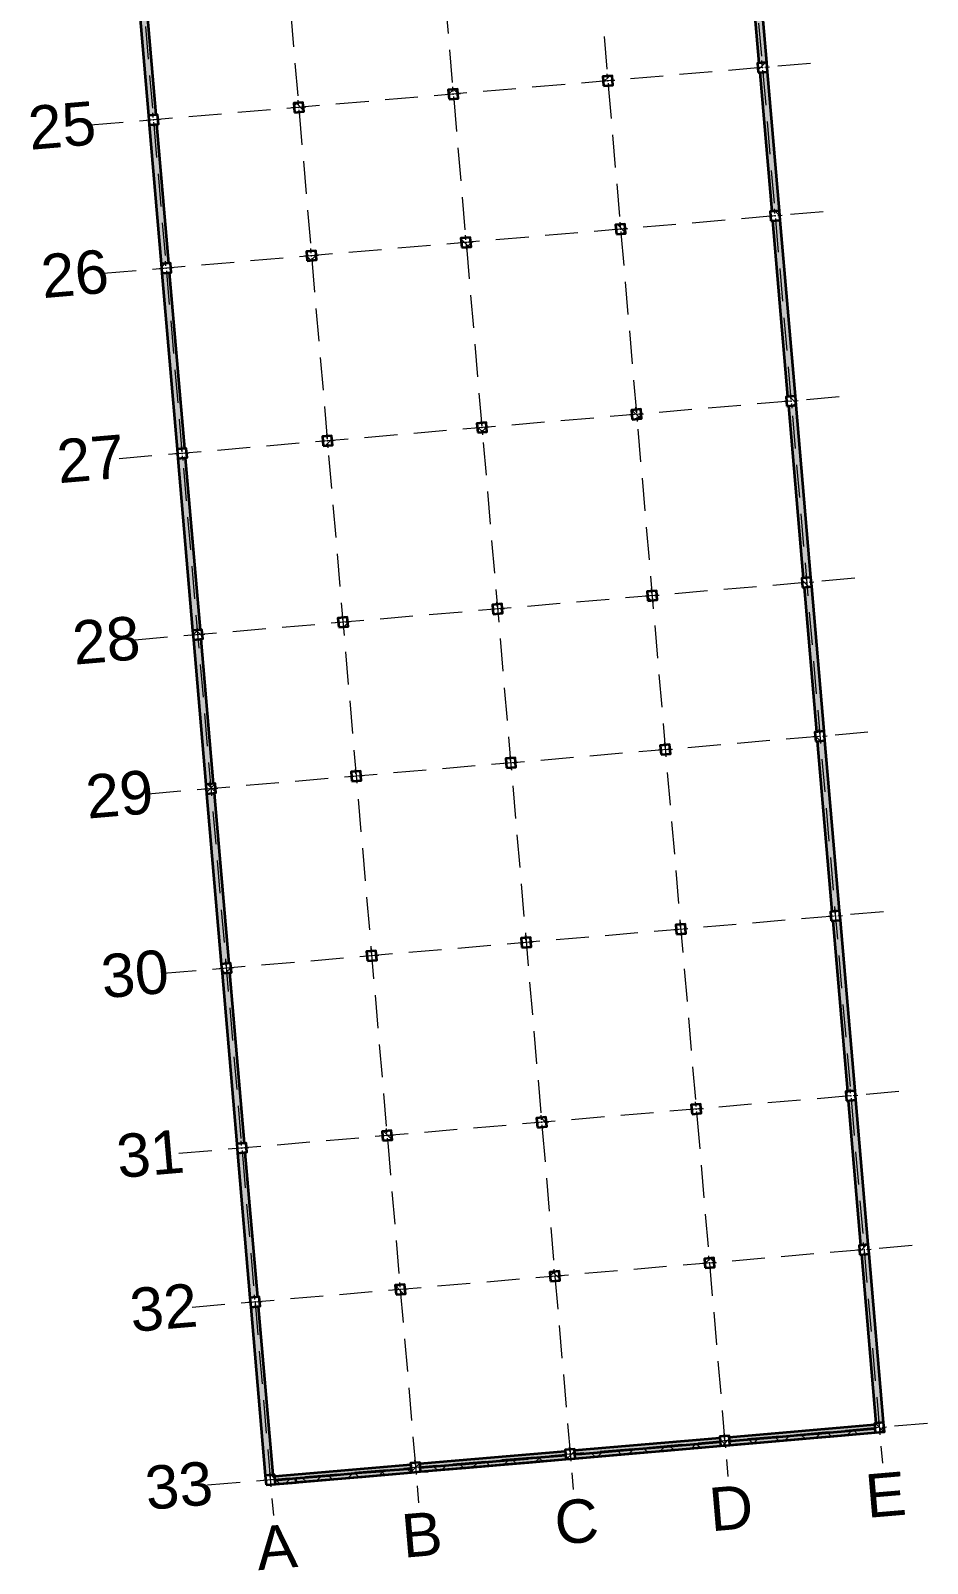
# Model space of a CAD drawing. Header units: millimetres. Extents: x 3404150 to 5321756, y 189673 to 670966.
# Drawn here: x 4124783 to 4153680, y 373491 to 422901 of the extents above; entities that cross this region are included whole.
import ezdxf

# ---------------------------------------------------------------- set-up
doc = ezdxf.new("R2010")
doc.units = ezdxf.units.MM
doc.header["$MEASUREMENT"] = 0
doc.linetypes.add('Hidden', pattern=[1587.5, 1058.333333, -529.166667])
for name, color, linetype, lineweight in [('Drawing & Figure_Pen_No__20', 1, 'Continuous', 0), ('New_Structural - Bearing_Pen_No__1', 7, 'Continuous', 13), ('New_Structural - Bearing_Pen_No__21', 7, 'Continuous', 35), ('New_Structural - Bearing_Pen_No__22', 8, 'Continuous', 35)]:
    doc.layers.add(name, color=color, linetype=linetype, lineweight=lineweight)
for name, color, linetype, lineweight, true_color in [('New_2D Drafting - General_Pen_No__68', 7, 'Continuous', 20, 0xfd4435), ('New_Structural - Bearing_Pen_No__102', 7, 'Continuous', 13, 0xcccccc), ('New_Structural - Bearing_Pen_No__161', 7, 'Continuous', 13, 0x6a6a6a)]:
    doc.layers.add(name, color=color, linetype=linetype, lineweight=lineweight, true_color=true_color)
doc.styles.add('GENERATED_STYLE_1', font='arial.ttf')
pattern_1 = [(45, (0, 0), (-459.61939, 459.61939), []), (135, (0, 0), (459.61939, 459.61939), [])]

msp = doc.modelspace()

# ---------------------------------------------------------------- hatches: boundary and pattern name
at = {"layer": 'New_Structural - Bearing_Pen_No__1', "linetype": 'Continuous', "lineweight": 0, "true_color": 0x5f5f5f}
for points in [[(4148041, 427249), (4147792, 427227), (4148254, 421853), (4148503, 421874)], [(4128114, 425536), (4128576, 420162), (4128825, 420183), (4128363, 425558)], [(4148528, 421575), (4148279, 421554), (4148665, 417071), (4148914, 417092)], [(4128851, 419884), (4128602, 419863), (4128987, 415380), (4129236, 415401)], [(4148939, 416793), (4148690, 416772), (4149177, 411102), (4149427, 411123)], [(4129262, 415102), (4129013, 415081), (4129500, 409410), (4129749, 409432)], [(4149452, 410824), (4149203, 410803), (4149680, 405254), (4149929, 405276)], [(4129775, 409133), (4129526, 409112), (4130003, 403563), (4130252, 403585)], [(4149955, 404977), (4149706, 404955), (4150106, 400292), (4150355, 400314)], [(4130028, 403264), (4130429, 398601), (4130678, 398623), (4130277, 403286)], [(4150381, 400015), (4150132, 399994), (4150604, 394503), (4150853, 394524)], [(4130704, 398324), (4130455, 398303), (4130926, 392812), (4131176, 392833)], [(4150879, 394225), (4150630, 394204), (4151102, 388705), (4151351, 388727)], [(4131201, 392534), (4130952, 392513), (4131425, 387014), (4131674, 387036)], [(4151377, 388428), (4151128, 388406), (4151529, 383744), (4151778, 383765)], [(4131450, 386715), (4131851, 382053), (4132100, 382074), (4131699, 386737)], [(4151803, 383466), (4151554, 383445), (4152021, 378009), (4152270, 378030)], [(4132126, 381775), (4131877, 381754), (4132344, 376318), (4132593, 376339)], [(4146994, 377526), (4142311, 377124), (4142333, 376875), (4147016, 377277)], [(4147293, 377552), (4147315, 377303), (4151997, 377706), (4151976, 377955)], [(4142013, 377098), (4137330, 376696), (4137351, 376447), (4142034, 376849)], [(4132647, 376294), (4132669, 376044), (4137052, 376421), (4137031, 376670)]]:
    msp.add_hatch(color=251, dxfattribs=at).paths.add_polyline_path(points)
at = {"layer": 'New_Structural - Bearing_Pen_No__102', "linetype": 'Continuous', "lineweight": 13, "true_color": 0xcccccc}
h = msp.add_hatch(dxfattribs=at)
h.set_pattern_fill('CONCRETE_BLOCK', color=254, style=0, pattern_type=2)
h.set_pattern_definition(pattern_1)
h.paths.add_polyline_path([(4147505, 377319), (4148411, 377397), (4148401, 377517), (4147494, 377439)])
h = msp.add_hatch(dxfattribs=at)
h.set_pattern_fill('CONCRETE_BLOCK', color=254, style=0, pattern_type=2)
h.set_pattern_definition(pattern_1)
h.paths.add_polyline_path([(4148421, 377398), (4149019, 377450), (4149009, 377569), (4148411, 377518)])
h = msp.add_hatch(dxfattribs=at)
h.set_pattern_fill('CONCRETE_BLOCK', color=254, style=0, pattern_type=2)
h.set_pattern_definition(pattern_1)
h.paths.add_polyline_path([(4149617, 377621), (4149019, 377570), (4149029, 377450), (4149627, 377502)])
h = msp.add_hatch(dxfattribs=at)
h.set_pattern_fill('CONCRETE_BLOCK', color=254, style=0, pattern_type=2)
h.set_pattern_definition(pattern_1)
h.paths.add_polyline_path([(4150533, 377700), (4149627, 377622), (4149637, 377503), (4150543, 377581)])
h = msp.add_hatch(dxfattribs=at)
h.set_pattern_fill('CONCRETE_BLOCK', color=254, style=0, pattern_type=2)
h.set_pattern_definition(pattern_1)
h.paths.add_polyline_path([(4151739, 377804), (4150543, 377701), (4150553, 377581), (4151749, 377684)])
h = msp.add_hatch(dxfattribs=at)
h.set_pattern_fill('CONCRETE_BLOCK', color=254, style=0, pattern_type=2)
h.set_pattern_definition(pattern_1)
h.paths.add_polyline_path([(4151749, 377805), (4151759, 377685), (4151997, 377706), (4151987, 377825)])
h = msp.add_hatch(dxfattribs=at)
h.set_pattern_fill('CONCRETE_BLOCK', color=254, style=0, pattern_type=2)
h.set_pattern_definition(pattern_1)
h.paths.add_polyline_path([(4152296, 377731), (4152047, 377710), (4152047, 377710), (4152296, 377731)])
h = msp.add_hatch(dxfattribs=at)
h.set_pattern_fill('CONCRETE_BLOCK', color=254, style=0, pattern_type=2)
h.set_pattern_definition(pattern_1)
h.paths.add_polyline_path([(4142533, 377013), (4142323, 376995), (4142333, 376875), (4142543, 376893)])
h = msp.add_hatch(dxfattribs=at)
h.set_pattern_fill('CONCRETE_BLOCK', color=254, style=0, pattern_type=2)
h.set_pattern_definition(pattern_1)
h.paths.add_polyline_path([(4142553, 376894), (4143051, 376937), (4143041, 377056), (4142543, 377013)])
h = msp.add_hatch(dxfattribs=at)
h.set_pattern_fill('CONCRETE_BLOCK', color=254, style=0, pattern_type=2)
h.set_pattern_definition(pattern_1)
h.paths.add_polyline_path([(4143061, 376938), (4144257, 377040), (4144246, 377160), (4143051, 377057)])
h = msp.add_hatch(dxfattribs=at)
h.set_pattern_fill('CONCRETE_BLOCK', color=254, style=0, pattern_type=2)
h.set_pattern_definition(pattern_1)
h.paths.add_polyline_path([(4144267, 377041), (4145173, 377119), (4145163, 377239), (4144256, 377161)])
h = msp.add_hatch(dxfattribs=at)
h.set_pattern_fill('CONCRETE_BLOCK', color=254, style=0, pattern_type=2)
h.set_pattern_definition(pattern_1)
h.paths.add_polyline_path([(4145183, 377120), (4145781, 377171), (4145771, 377291), (4145173, 377239)])
h = msp.add_hatch(dxfattribs=at)
h.set_pattern_fill('CONCRETE_BLOCK', color=254, style=0, pattern_type=2)
h.set_pattern_definition(pattern_1)
h.paths.add_polyline_path([(4145791, 377172), (4146289, 377215), (4146279, 377335), (4145781, 377292)])
h = msp.add_hatch(dxfattribs=at)
h.set_pattern_fill('CONCRETE_BLOCK', color=254, style=0, pattern_type=2)
h.set_pattern_definition(pattern_1)
h.paths.add_polyline_path([(4147005, 377397), (4146289, 377335), (4146299, 377216), (4147016, 377277)])
h = msp.add_hatch(dxfattribs=at)
h.set_pattern_fill('CONCRETE_BLOCK', color=254, style=0, pattern_type=2)
h.set_pattern_definition(pattern_1)
h.paths.add_polyline_path([(4147304, 377423), (4147315, 377303), (4147495, 377319), (4147484, 377438)])
h = msp.add_hatch(dxfattribs=at)
h.set_pattern_fill('CONCRETE_BLOCK', color=254, style=0, pattern_type=2)
h.set_pattern_definition(pattern_1)
h.paths.add_polyline_path([(4136674, 376509), (4136685, 376390), (4137052, 376421), (4137042, 376541)])
h = msp.add_hatch(dxfattribs=at)
h.set_pattern_fill('CONCRETE_BLOCK', color=254, style=0, pattern_type=2)
h.set_pattern_definition(pattern_1)
h.paths.add_polyline_path([(4137581, 376587), (4137341, 376566), (4137351, 376447), (4137591, 376467)])
h = msp.add_hatch(dxfattribs=at)
h.set_pattern_fill('CONCRETE_BLOCK', color=254, style=0, pattern_type=2)
h.set_pattern_definition(pattern_1)
h.paths.add_polyline_path([(4138786, 376691), (4137591, 376588), (4137601, 376468), (4138797, 376571)])
h = msp.add_hatch(dxfattribs=at)
h.set_pattern_fill('CONCRETE_BLOCK', color=254, style=0, pattern_type=2)
h.set_pattern_definition(pattern_1)
h.paths.add_polyline_path([(4139295, 376734), (4138796, 376692), (4138807, 376572), (4139305, 376615)])
h = msp.add_hatch(dxfattribs=at)
h.set_pattern_fill('CONCRETE_BLOCK', color=254, style=0, pattern_type=2)
h.set_pattern_definition(pattern_1)
h.paths.add_polyline_path([(4139902, 376787), (4139305, 376735), (4139315, 376616), (4139913, 376667)])
h = msp.add_hatch(dxfattribs=at)
h.set_pattern_fill('CONCRETE_BLOCK', color=254, style=0, pattern_type=2)
h.set_pattern_definition(pattern_1)
h.paths.add_polyline_path([(4140819, 376865), (4139912, 376787), (4139923, 376668), (4140829, 376746)])
h = msp.add_hatch(dxfattribs=at)
h.set_pattern_fill('CONCRETE_BLOCK', color=254, style=0, pattern_type=2)
h.set_pattern_definition(pattern_1)
h.paths.add_polyline_path([(4140829, 376866), (4140839, 376747), (4142034, 376849), (4142024, 376969)])
h = msp.add_hatch(dxfattribs=at)
h.set_pattern_fill('CONCRETE_BLOCK', color=254, style=0, pattern_type=2)
h.set_pattern_definition(pattern_1)
h.paths.add_polyline_path([(4133327, 376221), (4132658, 376164), (4132669, 376044), (4133337, 376102)])
h = msp.add_hatch(dxfattribs=at)
h.set_pattern_fill('CONCRETE_BLOCK', color=254, style=0, pattern_type=2)
h.set_pattern_definition(pattern_1)
h.paths.add_polyline_path([(4133347, 376103), (4134542, 376205), (4134532, 376325), (4133337, 376222)])
h = msp.add_hatch(dxfattribs=at)
h.set_pattern_fill('CONCRETE_BLOCK', color=254, style=0, pattern_type=2)
h.set_pattern_definition(pattern_1)
h.paths.add_polyline_path([(4134552, 376206), (4135459, 376284), (4135449, 376404), (4134542, 376326)])
h = msp.add_hatch(dxfattribs=at)
h.set_pattern_fill('CONCRETE_BLOCK', color=254, style=0, pattern_type=2)
h.set_pattern_definition(pattern_1)
h.paths.add_polyline_path([(4135469, 376285), (4136067, 376336), (4136057, 376456), (4135459, 376405)])
h = msp.add_hatch(dxfattribs=at)
h.set_pattern_fill('CONCRETE_BLOCK', color=254, style=0, pattern_type=2)
h.set_pattern_definition(pattern_1)
h.paths.add_polyline_path([(4136664, 376508), (4136067, 376457), (4136077, 376337), (4136675, 376389)])
at = {"layer": 'New_Structural - Bearing_Pen_No__161', "linetype": 'Continuous', "lineweight": 13, "true_color": 0x6a6a6a}
h = msp.add_hatch(dxfattribs=at)
h.set_pattern_fill('CONCRETE_BLOCK', color=251, style=0, pattern_type=2)
h.set_pattern_definition(pattern_1)
h.paths.add_polyline_path([(4148229, 421550), (4148528, 421575), (4148503, 421874), (4148204, 421849)])
h = msp.add_hatch(dxfattribs=at)
h.set_pattern_fill('CONCRETE_BLOCK', color=251, style=0, pattern_type=2)
h.set_pattern_definition(pattern_1)
h.paths.add_polyline_path([(4138266, 420694), (4138565, 420719), (4138539, 421018), (4138240, 420992)])
h = msp.add_hatch(dxfattribs=at)
h.set_pattern_fill('CONCRETE_BLOCK', color=251, style=0, pattern_type=2)
h.set_pattern_definition(pattern_1)
h.paths.add_polyline_path([(4143248, 421122), (4143547, 421147), (4143521, 421446), (4143222, 421421)])
h = msp.add_hatch(dxfattribs=at)
h.set_pattern_fill('CONCRETE_BLOCK', color=251, style=0, pattern_type=2)
h.set_pattern_definition(pattern_1)
h.paths.add_polyline_path([(4133284, 420265), (4133583, 420291), (4133558, 420590), (4133259, 420564)])
h = msp.add_hatch(dxfattribs=at)
h.set_pattern_fill('CONCRETE_BLOCK', color=251, style=0, pattern_type=2)
h.set_pattern_definition(pattern_1)
h.paths.add_polyline_path([(4128602, 419863), (4128901, 419889), (4128875, 420188), (4128576, 420162)])
h = msp.add_hatch(dxfattribs=at)
h.set_pattern_fill('CONCRETE_BLOCK', color=251, style=0, pattern_type=2)
h.set_pattern_definition(pattern_1)
h.paths.add_polyline_path([(4148640, 416767), (4148939, 416793), (4148914, 417092), (4148615, 417066)])
h = msp.add_hatch(dxfattribs=at)
h.set_pattern_fill('CONCRETE_BLOCK', color=251, style=0, pattern_type=2)
h.set_pattern_definition(pattern_1)
h.paths.add_polyline_path([(4143659, 416339), (4143958, 416365), (4143932, 416664), (4143633, 416638)])
h = msp.add_hatch(dxfattribs=at)
h.set_pattern_fill('CONCRETE_BLOCK', color=251, style=0, pattern_type=2)
h.set_pattern_definition(pattern_1)
h.paths.add_polyline_path([(4138677, 415911), (4138976, 415937), (4138950, 416236), (4138651, 416210)])
h = msp.add_hatch(dxfattribs=at)
h.set_pattern_fill('CONCRETE_BLOCK', color=251, style=0, pattern_type=2)
h.set_pattern_definition(pattern_1)
h.paths.add_polyline_path([(4133695, 415483), (4133994, 415509), (4133969, 415808), (4133670, 415782)])
h = msp.add_hatch(dxfattribs=at)
h.set_pattern_fill('CONCRETE_BLOCK', color=251, style=0, pattern_type=2)
h.set_pattern_definition(pattern_1)
h.paths.add_polyline_path([(4129013, 415081), (4129312, 415106), (4129286, 415405), (4128987, 415380)])
h = msp.add_hatch(dxfattribs=at)
h.set_pattern_fill('CONCRETE_BLOCK', color=251, style=0, pattern_type=2)
h.set_pattern_definition(pattern_1)
h.paths.add_polyline_path([(4149153, 410798), (4149452, 410824), (4149427, 411123), (4149128, 411097)])
h = msp.add_hatch(dxfattribs=at)
h.set_pattern_fill('CONCRETE_BLOCK', color=251, style=0, pattern_type=2)
h.set_pattern_definition(pattern_1)
h.paths.add_polyline_path([(4144172, 410370), (4144471, 410396), (4144445, 410695), (4144146, 410669)])
h = msp.add_hatch(dxfattribs=at)
h.set_pattern_fill('CONCRETE_BLOCK', color=251, style=0, pattern_type=2)
h.set_pattern_definition(pattern_1)
h.paths.add_polyline_path([(4139190, 409942), (4139489, 409968), (4139463, 410267), (4139164, 410241)])
h = msp.add_hatch(dxfattribs=at)
h.set_pattern_fill('CONCRETE_BLOCK', color=251, style=0, pattern_type=2)
h.set_pattern_definition(pattern_1)
h.paths.add_polyline_path([(4134208, 409514), (4134507, 409540), (4134482, 409839), (4134183, 409813)])
h = msp.add_hatch(dxfattribs=at)
h.set_pattern_fill('CONCRETE_BLOCK', color=251, style=0, pattern_type=2)
h.set_pattern_definition(pattern_1)
h.paths.add_polyline_path([(4129526, 409112), (4129825, 409137), (4129799, 409436), (4129500, 409410)])
h = msp.add_hatch(dxfattribs=at)
h.set_pattern_fill('CONCRETE_BLOCK', color=251, style=0, pattern_type=2)
h.set_pattern_definition(pattern_1)
h.paths.add_polyline_path([(4149656, 404951), (4149955, 404977), (4149929, 405276), (4149630, 405250)])
h = msp.add_hatch(dxfattribs=at)
h.set_pattern_fill('CONCRETE_BLOCK', color=251, style=0, pattern_type=2)
h.set_pattern_definition(pattern_1)
h.paths.add_polyline_path([(4144674, 404523), (4144973, 404549), (4144947, 404847), (4144649, 404822)])
h = msp.add_hatch(dxfattribs=at)
h.set_pattern_fill('CONCRETE_BLOCK', color=251, style=0, pattern_type=2)
h.set_pattern_definition(pattern_1)
h.paths.add_polyline_path([(4139693, 404095), (4139991, 404120), (4139966, 404419), (4139667, 404394)])
h = msp.add_hatch(dxfattribs=at)
h.set_pattern_fill('CONCRETE_BLOCK', color=251, style=0, pattern_type=2)
h.set_pattern_definition(pattern_1)
h.paths.add_polyline_path([(4134711, 403667), (4135010, 403692), (4134984, 403991), (4134685, 403966)])
h = msp.add_hatch(dxfattribs=at)
h.set_pattern_fill('CONCRETE_BLOCK', color=251, style=0, pattern_type=2)
h.set_pattern_definition(pattern_1)
h.paths.add_polyline_path([(4130028, 403264), (4130327, 403290), (4130301, 403589), (4130003, 403563)])
h = msp.add_hatch(dxfattribs=at)
h.set_pattern_fill('CONCRETE_BLOCK', color=251, style=0, pattern_type=2)
h.set_pattern_definition(pattern_1)
h.paths.add_polyline_path([(4150082, 399989), (4150381, 400015), (4150355, 400314), (4150057, 400288)])
h = msp.add_hatch(dxfattribs=at)
h.set_pattern_fill('CONCRETE_BLOCK', color=251, style=0, pattern_type=2)
h.set_pattern_definition(pattern_1)
h.paths.add_polyline_path([(4145101, 399561), (4145400, 399587), (4145374, 399886), (4145075, 399860)])
h = msp.add_hatch(dxfattribs=at)
h.set_pattern_fill('CONCRETE_BLOCK', color=251, style=0, pattern_type=2)
h.set_pattern_definition(pattern_1)
h.paths.add_polyline_path([(4140119, 399133), (4140418, 399159), (4140392, 399458), (4140093, 399432)])
h = msp.add_hatch(dxfattribs=at)
h.set_pattern_fill('CONCRETE_BLOCK', color=251, style=0, pattern_type=2)
h.set_pattern_definition(pattern_1)
h.paths.add_polyline_path([(4135137, 398705), (4135436, 398731), (4135411, 399030), (4135112, 399004)])
h = msp.add_hatch(dxfattribs=at)
h.set_pattern_fill('CONCRETE_BLOCK', color=251, style=0, pattern_type=2)
h.set_pattern_definition(pattern_1)
h.paths.add_polyline_path([(4130455, 398303), (4130754, 398328), (4130728, 398627), (4130429, 398601)])
h = msp.add_hatch(dxfattribs=at)
h.set_pattern_fill('CONCRETE_BLOCK', color=251, style=0, pattern_type=2)
h.set_pattern_definition(pattern_1)
h.paths.add_polyline_path([(4150580, 394200), (4150879, 394225), (4150853, 394524), (4150554, 394498)])
h = msp.add_hatch(dxfattribs=at)
h.set_pattern_fill('CONCRETE_BLOCK', color=251, style=0, pattern_type=2)
h.set_pattern_definition(pattern_1)
h.paths.add_polyline_path([(4145598, 393771), (4145897, 393797), (4145871, 394096), (4145573, 394070)])
h = msp.add_hatch(dxfattribs=at)
h.set_pattern_fill('CONCRETE_BLOCK', color=251, style=0, pattern_type=2)
h.set_pattern_definition(pattern_1)
h.paths.add_polyline_path([(4140617, 393343), (4140915, 393369), (4140890, 393668), (4140591, 393642)])
h = msp.add_hatch(dxfattribs=at)
h.set_pattern_fill('CONCRETE_BLOCK', color=251, style=0, pattern_type=2)
h.set_pattern_definition(pattern_1)
h.paths.add_polyline_path([(4130952, 392513), (4131251, 392538), (4131225, 392837), (4130926, 392812)])
h = msp.add_hatch(dxfattribs=at)
h.set_pattern_fill('CONCRETE_BLOCK', color=251, style=0, pattern_type=2)
h.set_pattern_definition(pattern_1)
h.paths.add_polyline_path([(4135635, 392915), (4135934, 392941), (4135908, 393240), (4135609, 393214)])
h = msp.add_hatch(dxfattribs=at)
h.set_pattern_fill('CONCRETE_BLOCK', color=251, style=0, pattern_type=2)
h.set_pattern_definition(pattern_1)
h.paths.add_polyline_path([(4151078, 388402), (4151377, 388428), (4151351, 388727), (4151052, 388701)])
h = msp.add_hatch(dxfattribs=at)
h.set_pattern_fill('CONCRETE_BLOCK', color=251, style=0, pattern_type=2)
h.set_pattern_definition(pattern_1)
h.paths.add_polyline_path([(4146096, 387974), (4146395, 388000), (4146370, 388298), (4146071, 388273)])
h = msp.add_hatch(dxfattribs=at)
h.set_pattern_fill('CONCRETE_BLOCK', color=251, style=0, pattern_type=2)
h.set_pattern_definition(pattern_1)
h.paths.add_polyline_path([(4136133, 387118), (4136432, 387143), (4136406, 387442), (4136107, 387417)])
h = msp.add_hatch(dxfattribs=at)
h.set_pattern_fill('CONCRETE_BLOCK', color=251, style=0, pattern_type=2)
h.set_pattern_definition(pattern_1)
h.paths.add_polyline_path([(4141115, 387546), (4141414, 387571), (4141388, 387870), (4141089, 387845)])
h = msp.add_hatch(dxfattribs=at)
h.set_pattern_fill('CONCRETE_BLOCK', color=251, style=0, pattern_type=2)
h.set_pattern_definition(pattern_1)
h.paths.add_polyline_path([(4131450, 386715), (4131749, 386741), (4131724, 387040), (4131425, 387014)])
h = msp.add_hatch(dxfattribs=at)
h.set_pattern_fill('CONCRETE_BLOCK', color=251, style=0, pattern_type=2)
h.set_pattern_definition(pattern_1)
h.paths.add_polyline_path([(4151504, 383440), (4151803, 383466), (4151778, 383765), (4151479, 383739)])
h = msp.add_hatch(dxfattribs=at)
h.set_pattern_fill('CONCRETE_BLOCK', color=251, style=0, pattern_type=2)
h.set_pattern_definition(pattern_1)
h.paths.add_polyline_path([(4146523, 383012), (4146822, 383038), (4146796, 383337), (4146497, 383311)])
h = msp.add_hatch(dxfattribs=at)
h.set_pattern_fill('CONCRETE_BLOCK', color=251, style=0, pattern_type=2)
h.set_pattern_definition(pattern_1)
h.paths.add_polyline_path([(4136560, 382156), (4136858, 382182), (4136833, 382481), (4136534, 382455)])
h = msp.add_hatch(dxfattribs=at)
h.set_pattern_fill('CONCRETE_BLOCK', color=251, style=0, pattern_type=2)
h.set_pattern_definition(pattern_1)
h.paths.add_polyline_path([(4141541, 382584), (4141840, 382610), (4141814, 382909), (4141515, 382883)])
h = msp.add_hatch(dxfattribs=at)
h.set_pattern_fill('CONCRETE_BLOCK', color=251, style=0, pattern_type=2)
h.set_pattern_definition(pattern_1)
h.paths.add_polyline_path([(4131877, 381754), (4132176, 381779), (4132150, 382078), (4131851, 382053)])
h = msp.add_hatch(dxfattribs=at)
h.set_pattern_fill('CONCRETE_BLOCK', color=251, style=0, pattern_type=2)
h.set_pattern_definition(pattern_1)
h.paths.add_polyline_path([(4151997, 377706), (4152296, 377731), (4152270, 378030), (4151972, 378004)])
h = msp.add_hatch(dxfattribs=at)
h.set_pattern_fill('CONCRETE_BLOCK', color=251, style=0, pattern_type=2)
h.set_pattern_definition(pattern_1)
h.paths.add_polyline_path([(4147016, 377277), (4147315, 377303), (4147289, 377602), (4146990, 377576)])
h = msp.add_hatch(dxfattribs=at)
h.set_pattern_fill('CONCRETE_BLOCK', color=251, style=0, pattern_type=2)
h.set_pattern_definition(pattern_1)
h.paths.add_polyline_path([(4142034, 376849), (4142333, 376875), (4142307, 377174), (4142008, 377148)])
h = msp.add_hatch(dxfattribs=at)
h.set_pattern_fill('CONCRETE_BLOCK', color=251, style=0, pattern_type=2)
h.set_pattern_definition(pattern_1)
h.paths.add_polyline_path([(4137052, 376421), (4137351, 376447), (4137326, 376746), (4137027, 376720)])
h = msp.add_hatch(dxfattribs=at)
h.set_pattern_fill('CONCRETE_BLOCK', color=251, style=0, pattern_type=2)
h.set_pattern_definition(pattern_1)
h.paths.add_polyline_path([(4132370, 376019), (4132669, 376044), (4132643, 376343), (4132344, 376318)])

# ---------------------------------------------------------------- linework, layer by layer
at = {"layer": 'New_2D Drafting - General_Pen_No__68', "color": 20, "linetype": 'Hidden', "lineweight": 20, "true_color": 0xfd4435}
for p, q in [((4142854, 427455), (4147251, 376294)), ((4147836, 427883), (4152232, 376722)), ((4137872, 427027), (4142269, 375866)), ((4132891, 426599), (4137287, 375438)), ((4128208, 426197), (4132605, 375035)), ((4149912, 421845), (4126391, 419824)), ((4150323, 417063), (4126802, 415041)), ((4150836, 411093), (4127315, 409072)), ((4151338, 405246), (4127818, 403225)), ((4151765, 400284), (4128244, 398263)), ((4152262, 394495), (4128742, 392473)), ((4152761, 388697), (4129240, 386676)), ((4153187, 383736), (4129953, 381739)), ((4153680, 378001), (4130159, 375979))]:
    msp.add_line(p, q, dxfattribs=at)
at = {"layer": 'New_Structural - Bearing_Pen_No__1', "color": 7, "linetype": 'Continuous', "lineweight": 13}
for p, q in [((4143378, 421364), (4143365, 421513)), ((4148286, 421705), (4148137, 421692)), ((4148359, 421792), (4148346, 421941)), ((4148373, 421632), (4148386, 421483)), ((4148446, 421719), (4148595, 421732)), ((4138396, 420936), (4138383, 421085)), ((4143305, 421277), (4143155, 421264)), ((4143391, 421204), (4143404, 421055)), ((4143464, 421291), (4143614, 421304)), ((4133414, 420507), (4133401, 420657)), ((4138323, 420849), (4138174, 420836)), ((4138410, 420776), (4138422, 420627)), ((4138482, 420863), (4138632, 420876)), ((4128659, 420019), (4128509, 420006)), ((4128732, 420105), (4128719, 420255)), ((4128818, 420032), (4128968, 420045)), ((4133341, 420421), (4133192, 420408)), ((4133428, 420348), (4133441, 420199)), ((4133501, 420435), (4133650, 420447)), ((4128745, 419946), (4128758, 419796)), ((4148770, 417009), (4148757, 417159)), ((4143789, 416581), (4143776, 416731)), ((4148697, 416923), (4148548, 416910)), ((4148784, 416850), (4148797, 416701)), ((4148857, 416937), (4149006, 416949)), ((4138734, 416067), (4138585, 416054)), ((4138807, 416153), (4138794, 416303)), ((4138893, 416080), (4139043, 416093)), ((4143716, 416495), (4143566, 416482)), ((4143802, 416422), (4143815, 416272)), ((4143875, 416508), (4144025, 416521)), ((4133752, 415639), (4133603, 415626)), ((4133825, 415725), (4133812, 415875)), ((4133839, 415566), (4133852, 415416)), ((4133912, 415652), (4134061, 415665)), ((4138821, 415994), (4138833, 415844)), ((4129070, 415236), (4128920, 415223)), ((4129142, 415323), (4129130, 415472)), ((4129156, 415163), (4129169, 415014)), ((4129229, 415250), (4129379, 415263)), ((4149283, 411040), (4149270, 411190)), ((4144301, 410612), (4144289, 410762)), ((4149210, 410954), (4149061, 410941)), ((4149297, 410881), (4149310, 410731)), ((4149370, 410967), (4149519, 410980)), ((4139320, 410184), (4139307, 410334)), ((4139406, 410111), (4139556, 410124)), ((4144229, 410526), (4144079, 410513)), ((4144315, 410453), (4144328, 410303)), ((4144388, 410539), (4144537, 410552)), ((4134265, 409669), (4134116, 409657)), ((4134338, 409756), (4134325, 409905)), ((4134425, 409683), (4134574, 409696)), ((4139247, 410098), (4139098, 410085)), ((4139334, 410025), (4139346, 409875)), ((4129583, 409267), (4129433, 409254)), ((4129655, 409354), (4129643, 409503)), ((4129669, 409194), (4129682, 409045)), ((4129742, 409281), (4129891, 409294)), ((4134352, 409597), (4134365, 409447)), ((4149786, 405193), (4149773, 405342)), ((4144731, 404678), (4144582, 404665)), ((4144804, 404765), (4144791, 404914)), ((4144891, 404692), (4145040, 404705)), ((4149713, 405106), (4149563, 405094)), ((4149799, 405034), (4149812, 404884)), ((4149872, 405120), (4150022, 405133)), ((4139749, 404250), (4139600, 404237)), ((4139822, 404337), (4139810, 404486)), ((4139909, 404264), (4140058, 404277)), ((4144818, 404605), (4144831, 404456)), ((4134768, 403822), (4134618, 403809)), ((4134841, 403909), (4134828, 404058)), ((4134854, 403749), (4134867, 403600)), ((4134927, 403836), (4135077, 403849)), ((4139836, 404177), (4139849, 404028)), ((4130085, 403420), (4129936, 403407)), ((4130158, 403506), (4130145, 403656)), ((4130172, 403347), (4130185, 403197)), ((4130245, 403433), (4130394, 403446)), ((4150212, 400231), (4150199, 400381)), ((4145230, 399803), (4145218, 399953)), ((4145317, 399730), (4145466, 399743)), ((4150139, 400145), (4149990, 400132)), ((4150226, 400072), (4150239, 399922)), ((4150299, 400158), (4150448, 400171)), ((4140176, 399289), (4140026, 399276)), ((4140249, 399375), (4140236, 399525)), ((4140335, 399302), (4140485, 399315)), ((4145158, 399717), (4145008, 399704)), ((4145244, 399644), (4145257, 399494)), ((4135194, 398860), (4135045, 398848)), ((4135267, 398947), (4135254, 399096)), ((4135281, 398788), (4135294, 398638)), ((4135354, 398874), (4135503, 398887)), ((4140262, 399216), (4140275, 399066)), ((4130512, 398458), (4130362, 398445)), ((4130584, 398545), (4130572, 398694)), ((4130598, 398385), (4130611, 398236)), ((4130671, 398472), (4130820, 398485)), ((4150637, 394355), (4150487, 394342)), ((4150710, 394442), (4150697, 394591)), ((4150796, 394369), (4150946, 394381)), ((4145655, 393927), (4145506, 393914)), ((4145728, 394013), (4145715, 394163)), ((4145742, 393854), (4145754, 393705)), ((4145815, 393941), (4145964, 393953)), ((4150723, 394282), (4150736, 394133)), ((4140673, 393499), (4140524, 393486)), ((4140746, 393585), (4140733, 393735)), ((4140760, 393426), (4140773, 393276)), ((4140833, 393512), (4140982, 393525)), ((4131082, 392755), (4131069, 392904)), ((4135692, 393071), (4135542, 393058)), ((4135765, 393157), (4135752, 393307)), ((4135778, 392998), (4135791, 392848)), ((4135851, 393084), (4136001, 393097)), ((4131009, 392668), (4130860, 392655)), ((4131096, 392595), (4131108, 392446)), ((4131168, 392682), (4131318, 392695)), ((4151135, 388557), (4150986, 388545)), ((4151208, 388644), (4151195, 388793)), ((4151222, 388485), (4151234, 388335)), ((4151294, 388571), (4151444, 388584)), ((4141245, 387788), (4141232, 387937)), ((4146153, 388129), (4146004, 388116)), ((4146226, 388216), (4146213, 388365)), ((4146240, 388056), (4146253, 387907)), ((4146313, 388143), (4146462, 388156)), ((4136263, 387360), (4136250, 387509)), ((4141172, 387701), (4141022, 387688)), ((4141258, 387628), (4141271, 387479)), ((4141331, 387715), (4141481, 387728)), ((4131580, 386957), (4131567, 387107)), ((4131667, 386884), (4131816, 386897)), ((4136190, 387273), (4136041, 387260)), ((4136277, 387200), (4136289, 387051)), ((4136349, 387287), (4136499, 387300)), ((4131507, 386871), (4131358, 386858)), ((4131594, 386798), (4131607, 386648)), ((4151561, 383596), (4151412, 383583)), ((4151634, 383682), (4151621, 383832)), ((4151648, 383523), (4151661, 383374)), ((4151721, 383610), (4151870, 383622)), ((4141671, 382826), (4141658, 382976)), ((4146580, 383168), (4146430, 383155)), ((4146653, 383254), (4146640, 383404)), ((4146666, 383095), (4146679, 382946)), ((4146739, 383182), (4146889, 383194)), ((4136689, 382398), (4136676, 382548)), ((4141598, 382740), (4141449, 382727)), ((4141685, 382667), (4141697, 382517)), ((4141757, 382753), (4141907, 382766)), ((4132007, 381996), (4131994, 382145)), ((4136616, 382312), (4136467, 382299)), ((4136703, 382239), (4136716, 382089)), ((4136776, 382325), (4136925, 382338)), ((4131934, 381909), (4131784, 381896)), ((4132020, 381836), (4132033, 381687)), ((4132093, 381923), (4132243, 381936)), ((4152127, 377948), (4152114, 378097)), ((4147145, 377519), (4147133, 377669)), ((4152054, 377861), (4151905, 377848)), ((4152141, 377788), (4152154, 377639)), ((4152214, 377875), (4152363, 377887)), ((4142091, 377005), (4141941, 376992)), ((4142164, 377091), (4142151, 377241)), ((4142250, 377018), (4142400, 377031)), ((4147073, 377433), (4146923, 377420)), ((4147159, 377360), (4147172, 377211)), ((4147232, 377447), (4147381, 377459)), ((4137109, 376577), (4136960, 376564)), ((4137182, 376663), (4137169, 376813)), ((4137269, 376590), (4137418, 376603)), ((4142177, 376932), (4142190, 376782)), ((4132427, 376174), (4132277, 376161)), ((4132499, 376261), (4132487, 376410)), ((4132513, 376101), (4132526, 375952)), ((4132586, 376188), (4132735, 376201)), ((4137196, 376504), (4137209, 376354))]:
    msp.add_line(p, q, dxfattribs=at)
for p in [(4148366, 421712), (4143384, 421284), (4138403, 420856), (4128738, 420025), (4133421, 420428), (4148777, 416930), (4138814, 416074), (4143795, 416502), (4133832, 415645), (4129149, 415243), (4149290, 410961), (4144308, 410533), (4134345, 409676), (4139327, 410104), (4129662, 409274), (4144811, 404685), (4149792, 405113), (4139829, 404257), (4134848, 403829), (4130165, 403427), (4150219, 400152), (4140256, 399295), (4145237, 399723), (4135274, 398867), (4130591, 398465), (4150716, 394362), (4145735, 393934), (4140753, 393506), (4135772, 393077), (4131089, 392675), (4151215, 388564), (4146233, 388136), (4141251, 387708), (4136270, 387280), (4131587, 386878), (4151641, 383603), (4146659, 383175), (4141678, 382747), (4136696, 382318), (4132013, 381916), (4152134, 377868), (4142171, 377012), (4147152, 377440), (4137189, 376583), (4132506, 376181)]:
    msp.add_point(p, dxfattribs=at)
at = {"layer": 'New_Structural - Bearing_Pen_No__21', "color": 7, "linetype": 'Continuous', "lineweight": 35}
for points in [[(4148229, 421550), (4148528, 421575), (4148503, 421874), (4148204, 421849)], [(4138266, 420694), (4138565, 420719), (4138539, 421018), (4138240, 420992)], [(4143248, 421122), (4143547, 421147), (4143521, 421446), (4143222, 421421)], [(4133284, 420265), (4133583, 420291), (4133558, 420590), (4133259, 420564)], [(4128602, 419863), (4128901, 419889), (4128875, 420188), (4128576, 420162)], [(4148640, 416767), (4148939, 416793), (4148914, 417092), (4148615, 417066)], [(4143659, 416339), (4143958, 416365), (4143932, 416664), (4143633, 416638)], [(4138677, 415911), (4138976, 415937), (4138950, 416236), (4138651, 416210)], [(4133695, 415483), (4133994, 415509), (4133969, 415808), (4133670, 415782)], [(4129013, 415081), (4129312, 415106), (4129286, 415405), (4128987, 415380)], [(4149153, 410798), (4149452, 410824), (4149427, 411123), (4149128, 411097)], [(4144172, 410370), (4144471, 410396), (4144445, 410695), (4144146, 410669)], [(4139190, 409942), (4139489, 409968), (4139463, 410267), (4139164, 410241)], [(4134208, 409514), (4134507, 409540), (4134482, 409839), (4134183, 409813)], [(4129526, 409112), (4129825, 409137), (4129799, 409436), (4129500, 409410)], [(4149656, 404951), (4149955, 404977), (4149929, 405276), (4149630, 405250)], [(4144674, 404523), (4144973, 404549), (4144947, 404847), (4144649, 404822)], [(4139693, 404095), (4139991, 404120), (4139966, 404419), (4139667, 404394)], [(4134711, 403667), (4135010, 403692), (4134984, 403991), (4134685, 403966)], [(4130028, 403264), (4130327, 403290), (4130301, 403589), (4130003, 403563)], [(4150082, 399989), (4150381, 400015), (4150355, 400314), (4150057, 400288)], [(4145101, 399561), (4145400, 399587), (4145374, 399886), (4145075, 399860)], [(4140119, 399133), (4140418, 399159), (4140392, 399458), (4140093, 399432)], [(4135137, 398705), (4135436, 398731), (4135411, 399030), (4135112, 399004)], [(4130455, 398303), (4130754, 398328), (4130728, 398627), (4130429, 398601)], [(4150580, 394200), (4150879, 394225), (4150853, 394524), (4150554, 394498)], [(4145598, 393771), (4145897, 393797), (4145871, 394096), (4145573, 394070)], [(4140617, 393343), (4140915, 393369), (4140890, 393668), (4140591, 393642)], [(4130952, 392513), (4131251, 392538), (4131225, 392837), (4130926, 392812)], [(4135635, 392915), (4135934, 392941), (4135908, 393240), (4135609, 393214)], [(4151078, 388402), (4151377, 388428), (4151351, 388727), (4151052, 388701)], [(4146096, 387974), (4146395, 388000), (4146370, 388298), (4146071, 388273)], [(4136133, 387118), (4136432, 387143), (4136406, 387442), (4136107, 387417)], [(4141115, 387546), (4141414, 387571), (4141388, 387870), (4141089, 387845)], [(4131450, 386715), (4131749, 386741), (4131724, 387040), (4131425, 387014)], [(4151504, 383440), (4151803, 383466), (4151778, 383765), (4151479, 383739)], [(4146523, 383012), (4146822, 383038), (4146796, 383337), (4146497, 383311)], [(4136560, 382156), (4136858, 382182), (4136833, 382481), (4136534, 382455)], [(4141541, 382584), (4141840, 382610), (4141814, 382909), (4141515, 382883)], [(4131877, 381754), (4132176, 381779), (4132150, 382078), (4131851, 382053)], [(4151997, 377706), (4152296, 377731), (4152270, 378030), (4151972, 378004)], [(4147016, 377277), (4147315, 377303), (4147289, 377602), (4146990, 377576)], [(4142034, 376849), (4142333, 376875), (4142307, 377174), (4142008, 377148)], [(4137052, 376421), (4137351, 376447), (4137326, 376746), (4137027, 376720)], [(4132370, 376019), (4132669, 376044), (4132643, 376343), (4132344, 376318)]]:
    msp.add_lwpolyline(points, close=True, dxfattribs=at)
at = {"layer": 'New_Structural - Bearing_Pen_No__22', "color": 8, "linetype": 'Continuous', "lineweight": 35}
for points in [[(4147792, 427227), (4148254, 421853)], [(4148503, 421874), (4148041, 427249)], [(4128114, 425536), (4128576, 420162)], [(4128825, 420183), (4128363, 425558)], [(4148279, 421554), (4148665, 417071)], [(4148914, 417092), (4148528, 421575)], [(4128602, 419863), (4128987, 415380)], [(4129236, 415401), (4128851, 419884)], [(4148690, 416772), (4149177, 411102)], [(4149427, 411123), (4148939, 416793)], [(4129013, 415081), (4129500, 409410)], [(4129749, 409432), (4129262, 415102)], [(4149203, 410803), (4149680, 405254)], [(4149929, 405276), (4149452, 410824)], [(4130252, 403585), (4129775, 409133)], [(4129526, 409112), (4130003, 403563)], [(4149706, 404955), (4150106, 400292)], [(4150355, 400314), (4149955, 404977)], [(4130028, 403264), (4130429, 398601)], [(4130678, 398623), (4130277, 403286)], [(4150132, 399994), (4150604, 394503)], [(4150853, 394524), (4150381, 400015)], [(4130455, 398303), (4130926, 392812)], [(4131176, 392833), (4130704, 398324)], [(4150630, 394204), (4151102, 388705)], [(4151351, 388727), (4150879, 394225)], [(4130952, 392513), (4131425, 387014)], [(4131674, 387036), (4131201, 392534)], [(4151128, 388406), (4151529, 383744)], [(4151778, 383765), (4151377, 388428)], [(4131450, 386715), (4131851, 382053)], [(4132100, 382074), (4131699, 386737)], [(4151554, 383445), (4152021, 378009)], [(4152270, 378030), (4151803, 383466)], [(4131877, 381754), (4132344, 376318)], [(4132593, 376339), (4132126, 381775)], [(4146994, 377526), (4142311, 377124)], [(4151976, 377955), (4147293, 377552)], [(4147315, 377303), (4151997, 377706)], [(4148401, 377517), (4147494, 377439)], [(4149009, 377569), (4148411, 377518)], [(4149617, 377621), (4149019, 377570)], [(4149029, 377450), (4149627, 377502)], [(4150533, 377700), (4149627, 377622)], [(4149637, 377503), (4150543, 377581)], [(4151739, 377804), (4150543, 377701)], [(4150553, 377581), (4151749, 377684)], [(4151987, 377825), (4151749, 377805)], [(4151759, 377685), (4151997, 377706)], [(4152047, 377710), (4152296, 377731)], [(4142013, 377098), (4137330, 376696)], [(4142533, 377013), (4142323, 376995)], [(4142333, 376875), (4147016, 377277)], [(4143041, 377056), (4142543, 377013)], [(4144246, 377160), (4143051, 377057)], [(4143061, 376938), (4144257, 377040)], [(4145163, 377239), (4144256, 377161)], [(4144267, 377041), (4145173, 377119)], [(4145771, 377291), (4145173, 377239)], [(4145183, 377120), (4145781, 377171)], [(4146279, 377335), (4145781, 377292)], [(4145791, 377172), (4146289, 377215)], [(4147005, 377397), (4146289, 377335)], [(4146299, 377216), (4147016, 377277)], [(4147484, 377438), (4147304, 377423)], [(4147315, 377303), (4147495, 377319)], [(4147505, 377319), (4148411, 377397)], [(4148421, 377398), (4149019, 377450)], [(4137031, 376670), (4132647, 376294)], [(4137042, 376541), (4136674, 376509)], [(4137581, 376587), (4137341, 376566)], [(4137351, 376447), (4142034, 376849)], [(4138786, 376691), (4137591, 376588)], [(4137601, 376468), (4138797, 376571)], [(4139295, 376734), (4138796, 376692)], [(4138807, 376572), (4139305, 376615)], [(4139902, 376787), (4139305, 376735)], [(4139315, 376616), (4139913, 376667)], [(4140819, 376865), (4139912, 376787)], [(4139923, 376668), (4140829, 376746)], [(4142025, 376969), (4140829, 376866)], [(4140839, 376747), (4142034, 376849)], [(4142333, 376875), (4142543, 376893)], [(4142553, 376894), (4143051, 376937)], [(4133327, 376221), (4132658, 376164)], [(4132669, 376044), (4137052, 376421)], [(4132669, 376044), (4133337, 376102)], [(4133337, 376102), (4133327, 376221)], [(4134532, 376325), (4133337, 376222)], [(4133347, 376103), (4134542, 376205)], [(4135449, 376404), (4134542, 376326)], [(4134552, 376206), (4135459, 376284)], [(4136057, 376456), (4135459, 376405)], [(4135469, 376285), (4136067, 376336)], [(4136664, 376508), (4136067, 376457)], [(4136077, 376337), (4136675, 376389)], [(4136685, 376390), (4137052, 376421)], [(4137351, 376447), (4137591, 376467)]]:
    msp.add_lwpolyline(points, dxfattribs=at)

# ---------------------------------------------------------------- texts
at = {"layer": 'Drawing & Figure_Pen_No__20', "color": 1, "linetype": 'Continuous', "lineweight": 0, "char_height": 1400, "attachment_point": 7, "rotation": 4.9118, "style": 'GENERATED_STYLE_1'}
for s, insert in [('\\A1;{\\pql;\\fArial|b0|i0|c0|p0;\\W1.000000;2\\fArial|b0|i0|c0|p0;\\W1.000000;5}', (4124770, 419038)), ('\\A1;{\\pql;\\fArial|b0|i0|c0|p0;\\W1.000000;2\\fArial|b0|i0|c0|p0;\\W1.000000;6}', (4125181, 414256)), ('\\A1;{\\pql;\\fArial|b0|i0|c0|p0;\\W1.000000;2\\fArial|b0|i0|c0|p0;\\W1.000000;7}', (4125692, 408310)), ('\\A1;{\\pql;\\fArial|b0|i0|c0|p0;\\W1.000000;2\\fArial|b0|i0|c0|p0;\\W1.000000;8}', (4126196, 402440)), ('\\A1;{\\pql;\\fArial|b0|i0|c0|p0;\\W1.000000;2\\fArial|b0|i0|c0|p0;\\W1.000000;9}', (4126622, 397478)), ('\\A1;{\\pql;\\fArial|b0|i0|c0|p0;\\W1.000000;30}', (4127120, 391687)), ('\\A1;{\\pql;\\fArial|b0|i0|c0|p0;\\W1.000000;31}', (4127618, 385890)), ('\\A1;{\\pql;\\fArial|b0|i0|c0|p0;\\W1.000000;32}', (4128045, 380928)), ('\\A1;{\\pql;\\fArial|b0|i0|c0|p0;\\W1.000000;33}', (4128538, 375193)), ('\\A1;{\\pql;\\fArial|b0|i0|c0|p0;\\W1.000000;E}', (4151745, 374954)), ('\\A1;{\\pql;\\fArial|b0|i0|c0|p0;\\W1.000000;C}', (4141731, 374070)), ('\\A1;{\\pql;\\fArial|b0|i0|c0|p0;\\W1.000000;D}', (4146711, 374521)), ('\\A1;{\\pql;\\fArial|b0|i0|c0|p0;\\W1.000000;B}', (4136800, 373669)), ('\\A1;{\\pql;\\fArial|b0|i0|c0|p0;\\W1.000000;A}', (4132117, 373267))]:
    msp.add_mtext(s, dxfattribs=dict(at, insert=insert))

doc.saveas('drawing.dxf')
